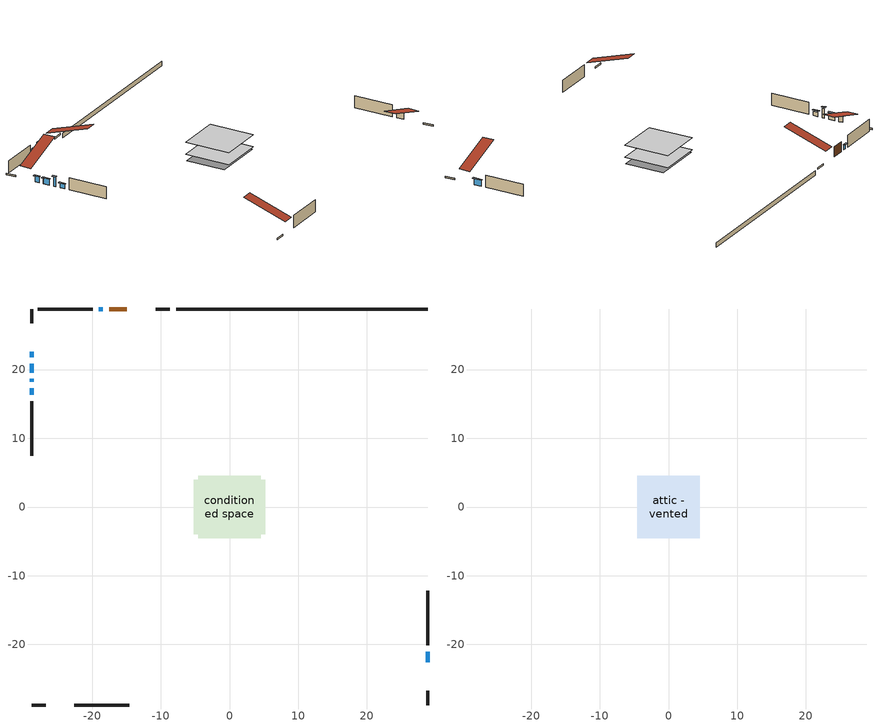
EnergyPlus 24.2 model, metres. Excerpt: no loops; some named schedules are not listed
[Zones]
conditioned space
 floor adiabatic (Floor2 construction): -4.53,-4.53 -4.53,4.53 4.53,4.53 4.53,-4.53 z0.91
 floor adiabatic (AdiabaticFloorConstruction): -4.53,-4.53 -4.53,4.53 4.53,4.53 4.53,-4.53 z0.91
 floor foundation (Slab1 construction): -5.18,-3.96 -5.18,3.96 5.18,3.96 5.18,-3.96 z0
 wall outside (RimJoist1 construction): -8.69,28.81 -10.74,28.81 / -28.81,-28.81 -26.76,-28.81 / -28.81,28.81 -28.81,26.76 / 28.81,-28.81 28.81,-26.76 z0.91:1.21
 wall outside (AdiabaticWallConstruction 1): -14.93,28.81 -17.53,28.81 z0.91:2.94
 wall outside (AdiabaticWallConstruction): -28.81,22.58 -28.81,21.77 / -28.81,20.84 -28.81,19.57 z0.91:2.05; -28.81,18.64 -28.81,18.23 z0.91:2.84; -28.81,17.3 -28.81,16.33 z0.91:1.8; 28.81,-22.58 28.81,-21.05 z0.91:2.13; -18.46,28.81 -18.99,28.81 z0.91:1.83
 wall outside (Wall1 construction): -19.92,28.81 -27.88,28.81 / -22.58,-28.81 -14.62,-28.81 / -28.81,15.41 -28.81,7.45 / 28.81,-20.12 28.81,-12.16 z0.91:3.35
 wall foundation (FoundationWall1 construction): 28.81,28.81 -7.77,28.81 z0:0.91
 window (WindowConstruction): -28.81,22.58 -28.81,21.77 z0.91:2.05
 window (WindowConstruction 1): -28.81,20.84 -28.81,19.57 z0.91:2.05
 window (WindowConstruction 2): -28.81,18.64 -28.81,18.23 z0.91:2.84
 window (WindowConstruction 3): -28.81,17.3 -28.81,16.34 z0.91:1.8
 window (WindowConstruction 4): 28.81,-22.58 28.81,-21.05 z0.91:2.13
 window (WindowConstruction 5): -18.46,28.81 -18.99,28.81 z0.91:1.82
 door (Door): -14.93,28.81 -17.53,28.81 z0.91:2.94
 ceiling adiabatic (AdiabaticFloorConstruction): 4.53,-4.53 4.53,4.53 -4.53,4.53 -4.53,-4.53 z0.91
attic - vented
 floor to conditioned space (Floor1 construction Reversed): -4.53,-4.53 -4.53,4.53 4.53,4.53 4.53,-4.53 z3.35
 roof outside (Roof1 construction): -14,28.81,3.35 -14,19.98,6.29 -11.67,19.98,6.29 -11.67,28.81,3.35; -23.51,-28.81,3.35 -23.51,-19.98,6.29 -25.83,-19.98,6.29 -25.83,-28.81,3.35; -28.81,23.51,3.35 -19.98,23.51,6.29 -19.98,25.83,6.29 -28.81,25.83,3.35; 28.81,-23.51,3.35 19.98,-23.51,6.29 19.98,-25.83,6.29 28.81,-25.83,3.35
shading: -28.81,21.57 -28.81,22.78 -29.22,22.78 -29.22,21.57 z2.25; -28.81,19.37 -28.81,21.04 -29.22,21.04 -29.22,19.37 z2.25; -28.81,18.03 -28.81,18.84 -29.22,18.84 -29.22,18.03 z3.04; -28.81,16.14 -28.81,17.5 -29.22,17.5 -29.22,16.14 z2; 28.81,-20.85 28.81,-22.78 29.22,-22.78 29.22,-20.85 z2.33; -19.19,28.81 -18.26,28.81 -18.26,29.22 -19.19,29.22 z2.03
[Building]
Building 1: Terrain=Suburbs
[Site:Location]
Muskoka_ON: Latitude {deg}=44.97; Longitude {deg}=-79.3; Time Zone {hr}=-5; Elevation {m}=282; Keep Site Location Information=Yes
[Site:GroundTemperature:Shallow]
1.23063, -0.843289, -1.00938, -0.0251953, 3.92574, 7.85827, 11.2676, 13.4273, 13.6107, 11.8542, 8.53183, 4.71994
[Site:WaterMainsTemperature]
Calculation Method=Schedule; Temperature Schedule=mains temperature schedule
[Material] Roughness=Rough; Thermal Absorptance=0.9
Name | Thickness {m} | Conductivity {W/m-K} | Density {kg/m3} | Specific Heat {J/kg-K} | Solar Absorptance | Visible Absorptance
asphalt or fiberglass shingles | 0.00635 | 0.162714 | 1121.4 | 1465.45 | 0.4 | 0.4
ceiling stud and cavity | 0.1397 | 0.0798965 | 65.682 | 1177.47 | 0.7 | 0.7
concrete 4.0 in. | 0.1016 | 1.803125 | 2242.8 | 837.4 | 0.7 | 0.7
concrete 8.0 in. | 0.2032 | 1.803125 | 2242.8 | 837.4 | 0.7 | 0.7
door material | 0.04445 | 0.188738 | 512.64 | 1214.23 | 0.7 | 0.7
exterior vertical ins | 0.074408 | 0.029427 | 32.04 | 1214.23 | 0.7 | 0.7
floor covering | 0.0127 | 9.015625 | 54.468 | 1339.84 | 0.6 | 0.6
floor covering 1 | 0.0127 | 0.0433444 | 54.468 | 1339.84 | 0.6 | 0.6
floor rigid ins; wall rigid ins | 0.512978 | 0.029427 | 32.04 | 1214.23 | 0.7 | 0.7
floor stud and cavity | 0.0889 | 0.340671 | 50.32683 | 1063.81 | 0.7 | 0.7
floor stud and cavity 1 | 0.1397 | 1.75129 | 37.0049 | 1207.88 | 0.7 | 0.7
furniture material conditioned space 1 | 0.1524 | 0.115458 | 640.8 | 1214.23 | 0.6 | 0.6
gypsum board | 0.0127 | 0.160291 | 801 | 837.4 | 0.6 | 0.6
gypsum board 1 | 0.0127 | 0.160291 | 801 | 837.4 | 0.7 | 0.7
osb sheathing 0.5 in. | 0.0127 | 0.115458 | 512.64 | 1214.23 | 0.7 | 0.7
osb sheathing 0.75 in. | 0.01905 | 0.115458 | 512.64 | 1214.23 | 0.7 | 0.7
rim joist stud and cavity | 0.0508 | 0.172285 | 50.32683 | 1063.81 | 0.6 | 0.6
wall stud and cavity | 0.1397 | 0.0929022 | 139.0536 | 1170.24 | 0.7 | 0.7
wall stud and cavity 1 | 0.0889 | 0.380278 | 52.3479 | 1209.89 | 0.7 | 0.7
wall stud and cavity 2 | 0.0889 | 0.391764 | 83.0341 | 1211.67 | 0.7 | 0.7
wood siding | 0.0254 | 0.102417 | 544.68 | 1172.36 | 0.4 | 0.4
wood siding 1; wood siding 2; wood siding 3 | 0.0254 | 0.102417 | 544.68 | 1172.36 | 0.7 | 0.7
[WindowMaterial:SimpleGlazingSystem]
Name | U-Factor {W/m2-K} | Solar Heat Gain Coefficient
WindowMaterial | 3.05249 | 0.42
WindowMaterial 1 | 2.983789 | 0.56
WindowMaterial 2 | 3.04398 | 0.46
WindowMaterial 3 | 3.02013 | 0.51
WindowMaterial 4 | 3.00537 | 0.52
WindowMaterial 5 | 3.04398 | 0.44
[Construction]
AdiabaticFloorConstruction: floor stud and cavity 1, floor rigid ins, osb sheathing 0.75 in., floor covering 1
AdiabaticWallConstruction: wood siding 2, wall rigid ins, wall stud and cavity 1, gypsum board
AdiabaticWallConstruction 1: wood siding 3, wall rigid ins, wall stud and cavity 1, gypsum board
Door: door material
Floor1 construction Reversed: gypsum board, ceiling stud and cavity
Floor2 construction: floor stud and cavity, floor covering
FoundationWall1 construction: concrete 8.0 in., gypsum board 1
furniture construction conditioned space 1: furniture material conditioned space 1
PartitionWallConstruction: gypsum board, wall stud and cavity 2, gypsum board
RimJoist1 construction: wood siding 1, rim joist stud and cavity
Roof1 construction: asphalt or fiberglass shingles
Slab1 construction: concrete 4.0 in.
Wall1 construction: wood siding, osb sheathing 0.5 in., wall stud and cavity, gypsum board
WindowConstruction: WindowMaterial
WindowConstruction 1: WindowMaterial 1
WindowConstruction 2: WindowMaterial 2
WindowConstruction 3: WindowMaterial 3
WindowConstruction 4: WindowMaterial 4
WindowConstruction 5: WindowMaterial 5
[Zone] Multiplier=1; Part of Total Floor Area=Yes
Name | Volume {m3}
attic - vented | 39.2285
conditioned space | 200.3
[Space]
Name | Zone | Volume {m3}
attic - vented 1 | attic - vented | 39.2285
conditioned space 1 | conditioned space | 200.3
[ZoneInfiltration:EffectiveLeakageArea]
infil attic - vented 1: Zone or Space=attic - vented 1; Schedule=Always On Discrete; Effective Air Leakage Area {cm2}=3340.88; Stack Coefficient=0.000204604; Wind Coefficient=9.66445e-06
[ZoneMixing]
whole house fan mix: Zone or Space=attic - vented; Schedule=Always On Continuous; Design Flow Rate Calculation Method=Flow/Zone; Design Flow Rate {m3/s}=0; Source Zone or Space=conditioned space
[SurfaceProperty:ExposedFoundationPerimeter]
Slab1: Exposed Perimeter Calculation Method=TotalExposedPerimeter; Total Exposed Perimeter {m}=36.577
[InternalMass] Zone or ZoneList=conditioned space; Space or SpaceList=conditioned space 1
Name | Construction | Surface Area {m2}
furniture mass conditioned space 1 | furniture construction conditioned space 1 | 98.5441
partition wall mass | PartitionWallConstruction | 164.23
[Lights]
interior lighting: Zone or ZoneList or Space or SpaceList=conditioned space 1; Schedule=interior lighting schedule; Design Level Calculation Method=LightingLevel; Lighting Level {W}=343.2; Return Air Fraction=0; Fraction Radiant=0.6; Fraction Visible=0.2; Fraction Replaceable=1
[People]
occupants: Zone or ZoneList or Space or SpaceList=conditioned space 1; Number of People Schedule=occupants schedule; Number of People Calculation Method=People; Number of People=3; Fraction Radiant=0.314171; Sensible Heat Fraction=0.56303; Activity Level Schedule=occupants activity schedule; Carbon Dioxide Generation Rate {m3/s-W}=0; Enable ASHRAE 55 Comfort Warnings=No; Mean Radiant Temperature Calculation Type=EnclosureAveraged
[ElectricEquipment] Zone or ZoneList or Space or SpaceList=conditioned space 1; Design Level Calculation Method=EquipmentLevel
Name | Schedule | Design Level {W} | Fraction Latent | Fraction Radiant | Fraction Lost
clothes dryer | clothes dryer schedule | 140.772 | 0.015 | 0.081 | 0.85
clothes washer | clothes washer schedule | 32.1985 | 0.03 | 0.162 | 0.7
cooking range | cooking range schedule | 215.147 | 0.08 | 0.432 | 0.2
dishwasher | dishwasher schedule | 66.8632 | 0.3 | 0.18 | 0.4
fridge | fridge schedule | 72.9452 | 0 | 0.6 | 0
mech vent bath fan 0 | mech vent bath fan 0 schedule | 50.2 | 0 | 0 | 1
mech vent house fan | mech vent house fan schedule | 0 | 0 | 0 | 1
mech vent house fan cfis | mech vent house fan cfis schedule | 0 | 0 | 0 | 0
misc plug loads | misc plug loads schedule | 494.7 | 0.045 | 0.513 | 0.1
whole house fan | Always On Discrete | 0 | 0 | 0 | 1
[OtherEquipment] Zone or ZoneList or Space or SpaceList=conditioned space 1; Design Level Calculation Method=EquipmentLevel
Name | Fuel Type | Schedule | Design Level {W} | Fraction Latent | Fraction Radiant | Fraction Lost
clothes dryer 1 | Electricity | clothes dryer schedule | 0 | 0.015 | 0.081 | 0.85
cooking range 1 | Electricity | cooking range schedule | 0 | 0.08 | 0.432 | 0.2
general water use latent | None | general water use schedule | 62.594 | 1 | 0 | 0
general water use sensible | None | general water use schedule | -61.6891 | 0 | 0.6 | 0
mech vent house fan latent load | None | Always On Discrete | 0 | 1 | 0 | 0
mech vent house fan sensible load | None | Always On Discrete | 0 | 0 | 0 | 0
water heater energy adjustment1 | Electricity | Always On Discrete | 0.01 | 0 | 0 | 1
[ZoneInfiltration:DesignFlowRate] Zone or ZoneList or Space or SpaceList=conditioned space 1; Schedule=Always On Discrete; Design Flow Rate Calculation Method=Flow/Zone; Design Flow Rate {m3/s}=0
infil flow; natural vent flow; whole house fan flow
[ZoneControl:Thermostat]
conditioned space Thermostat: Zone or ZoneList=conditioned space; Control Type Schedule=conditioned space Thermostat Schedule; Control 1=conditioned space temperature setpoint; Temperature Difference Between Cutout And Setpoint {deltaC}=0
[ZoneHVAC:Baseboard:Convective:Electric]
electric baseboard: Availability Schedule=Always On Discrete; Heating Design Capacity {W}=12411.6; Efficiency=1
[Zone equipment]
conditioned space: electric baseboard
[Foundation:Kiva]
Foundation Kiva 1: Initial Indoor Air Temperature {C}=18; Wall Height Above Grade {m}=0.910011; Wall Depth Below Slab {m}=0.2032; Custom Block Material Name 1=exterior vertical ins; Custom Block Depth 1 {m}=0.910011; Custom Block X Position 1 {m}=0.2159; Custom Block Z Position 1 {m}=0
[Foundation:Kiva:Settings]
Soil Conductivity {W/m-K}=0.849921; Soil Density {kg/m3}=1842.3; Soil Specific Heat {J/kg-K}=418.7; Ground Solar Absorptivity=0.9; Ground Thermal Absorptivity=0.9; Ground Surface Roughness {m}=0.03; Far-Field Width {m}=40; Deep-Ground Boundary Condition=ZeroFlux; Deep-Ground Depth {m}=40; Minimum Cell Dimension {m}=0.2; Maximum Cell Growth Coefficient=3; Simulation Timestep=Timestep
[Exterior:Lights]
exterior lighting: Schedule=exterior lighting schedule; Design Level {W}=75.6
[EnergyManagementSystem:GlobalVariable]
infil_program_Qfan
infil_program_Qinf
natural_vent_program_Qnv
natural_vent_program_Qwhf
[EnergyManagementSystem:Sensor]
Name | Output:Variable or Output:Meter Index Key | Output:Variable or Output:Meter
airflow_gain | infil flow | Infiltration Sensible Heat Gain Energy
airflow_gain_1 | natural vent flow | Infiltration Sensible Heat Gain Energy
airflow_gain_2 | whole house fan flow | Infiltration Sensible Heat Gain Energy
airflow_loss | infil flow | Infiltration Sensible Heat Loss Energy
airflow_loss_1 | natural vent flow | Infiltration Sensible Heat Loss Energy
airflow_loss_2 | whole house fan flow | Infiltration Sensible Heat Loss Energy
clg_load_cond |  | Cooling:EnergyTransfer:Zone:CONDITIONED SPACE
clg_sp_s; clg_sp_s_1 | cooling setpoint | Schedule Value
clothes_dryer_exhaust_0_sch_s | clothes dryer exhaust 0 schedule | Schedule Value
conditioned_space_clg_unmet_s | conditioned space | Zone Cooling Setpoint Not Met Time
conditioned_space_htg_unmet_s | conditioned space | Zone Heating Setpoint Not Met Time
cool_season | cooling season schedule | Schedule Value
fridge_tin_s | conditioned space | Zone Mean Air Temperature
htg_load_cond |  | Heating:EnergyTransfer:Zone:CONDITIONED SPACE
htg_sp_s; htg_sp_s_1 | heating setpoint | Schedule Value
ig_ee_conv | clothes dryer | Electric Equipment Convective Heating Energy
ig_ee_conv_2 | cooking range | Electric Equipment Convective Heating Energy
ig_ee_conv_4 | fridge | Electric Equipment Convective Heating Energy
ig_ee_conv_5 | misc plug loads | Electric Equipment Convective Heating Energy
ig_ee_conv_6 | whole house fan | Electric Equipment Convective Heating Energy
ig_ee_rad | clothes dryer | Electric Equipment Radiant Heating Energy
ig_ee_rad_2 | cooking range | Electric Equipment Radiant Heating Energy
ig_ee_rad_4 | fridge | Electric Equipment Radiant Heating Energy
ig_ee_rad_5 | misc plug loads | Electric Equipment Radiant Heating Energy
ig_ee_rad_6 | whole house fan | Electric Equipment Radiant Heating Energy
ig_lgt_conv | interior lighting | Lights Convective Heating Energy
ig_lgt_rad | interior lighting | Lights Radiant Heating Energy
ig_lgt_vis | interior lighting | Lights Visible Radiation Heating Energy
ig_oe_conv | clothes dryer 1 | Other Equipment Convective Heating Energy
ig_oe_conv_1 | cooking range 1 | Other Equipment Convective Heating Energy
ig_oe_conv_2 | general water use latent | Other Equipment Convective Heating Energy
ig_oe_conv_3 | general water use sensible | Other Equipment Convective Heating Energy
ig_oe_conv_4 | water heater energy adjustment1 | Other Equipment Convective Heating Energy
ig_oe_rad | clothes dryer 1 | Other Equipment Radiant Heating Energy
ig_oe_rad_1 | cooking range 1 | Other Equipment Radiant Heating Energy
ig_oe_rad_2 | general water use latent | Other Equipment Radiant Heating Energy
ig_oe_rad_3 | general water use sensible | Other Equipment Radiant Heating Energy
ig_oe_rad_4 | water heater energy adjustment1 | Other Equipment Radiant Heating Energy
ig_ppl_conv | occupants | People Convective Heating Energy
ig_ppl_rad | occupants | People Radiant Heating Energy
im_conv | furniture mass conditioned space 1 | Surface Inside Face Convection Heat Gain Energy
im_conv_1 | partition wall mass | Surface Inside Face Convection Heat Gain Energy
im_ig | furniture mass conditioned space 1 | Surface Inside Face Internal Gains Radiation Heat Gain Energy
im_ig_1 | partition wall mass | Surface Inside Face Internal Gains Radiation Heat Gain Energy
im_lgt | furniture mass conditioned space 1 | Surface Inside Face Lights Radiation Heat Gain Energy
im_lgt_1 | partition wall mass | Surface Inside Face Lights Radiation Heat Gain Energy
im_sol | furniture mass conditioned space 1 | Surface Inside Face Solar Radiation Heat Gain Energy
im_sol_1 | partition wall mass | Surface Inside Face Solar Radiation Heat Gain Energy
im_surf | furniture mass conditioned space 1 | Surface Inside Face Net Surface Thermal Radiation Heat Gain Energy
im_surf_1 | partition wall mass | Surface Inside Face Net Surface Thermal Radiation Heat Gain Energy
mech_vent_bath_fan_0_sch_s | mech vent bath fan 0 schedule | Schedule Value
mv_conv | mech vent bath fan 0 | Electric Equipment Convective Heating Energy
mv_conv_1 | mech vent house fan | Electric Equipment Convective Heating Energy
mv_conv_2 | mech vent house fan cfis | Electric Equipment Convective Heating Energy
mv_conv_3 | mech vent house fan latent load | Other Equipment Convective Heating Energy
mv_conv_4 | mech vent house fan sensible load | Other Equipment Convective Heating Energy
mv_rad | mech vent bath fan 0 | Electric Equipment Radiant Heating Energy
mv_rad_1 | mech vent house fan | Electric Equipment Radiant Heating Energy
mv_rad_2 | mech vent house fan cfis | Electric Equipment Radiant Heating Energy
mv_rad_3 | mech vent house fan latent load | Other Equipment Radiant Heating Energy
mv_rad_4 | mech vent house fan sensible load | Other Equipment Radiant Heating Energy
natural_vent_s | natural vent schedule | Schedule Value
out_pb_s |  | Site Outdoor Air Barometric Pressure
out_wt_s |  | Site Outdoor Air Humidity Ratio
site_vw_s |  | Site Wind Speed
ss_back_out | Window1 | Surface Window Shortwave from Zone Back Out Window Heat Transfer Rate
ss_back_out_1 | Window3 | Surface Window Shortwave from Zone Back Out Window Heat Transfer Rate
ss_back_out_2 | Window4 | Surface Window Shortwave from Zone Back Out Window Heat Transfer Rate
ss_back_out_3 | Window5 | Surface Window Shortwave from Zone Back Out Window Heat Transfer Rate
ss_back_out_4 | Window6 | Surface Window Shortwave from Zone Back Out Window Heat Transfer Rate
ss_back_out_5 | Window8 | Surface Window Shortwave from Zone Back Out Window Heat Transfer Rate
ss_conv | Door1 | Surface Inside Face Convection Heat Gain Energy
ss_conv_1 | Window1 | Surface Inside Face Convection Heat Gain Energy
ss_conv_2 | Window3 | Surface Inside Face Convection Heat Gain Energy
ss_conv_3 | Window4 | Surface Inside Face Convection Heat Gain Energy
ss_conv_4 | Window5 | Surface Inside Face Convection Heat Gain Energy
ss_conv_5 | Window6 | Surface Inside Face Convection Heat Gain Energy
ss_conv_6 | Window8 | Surface Inside Face Convection Heat Gain Energy
ss_ig | Door1 | Surface Inside Face Internal Gains Radiation Heat Gain Energy
ss_ig_1 | Window1 | Surface Inside Face Internal Gains Radiation Heat Gain Energy
ss_ig_2 | Window3 | Surface Inside Face Internal Gains Radiation Heat Gain Energy
ss_ig_3 | Window4 | Surface Inside Face Internal Gains Radiation Heat Gain Energy
ss_ig_4 | Window5 | Surface Inside Face Internal Gains Radiation Heat Gain Energy
ss_ig_5 | Window6 | Surface Inside Face Internal Gains Radiation Heat Gain Energy
ss_ig_6 | Window8 | Surface Inside Face Internal Gains Radiation Heat Gain Energy
ss_lgt | Door1 | Surface Inside Face Lights Radiation Heat Gain Energy
ss_sol | Door1 | Surface Inside Face Solar Radiation Heat Gain Energy
ss_surf | Door1 | Surface Inside Face Net Surface Thermal Radiation Heat Gain Energy
ss_surf_1 | Window1 | Surface Inside Face Net Surface Thermal Radiation Heat Gain Energy
ss_surf_2 | Window3 | Surface Inside Face Net Surface Thermal Radiation Heat Gain Energy
ss_surf_3 | Window4 | Surface Inside Face Net Surface Thermal Radiation Heat Gain Energy
ss_surf_4 | Window5 | Surface Inside Face Net Surface Thermal Radiation Heat Gain Energy
ss_surf_5 | Window6 | Surface Inside Face Net Surface Thermal Radiation Heat Gain Energy
ss_surf_6 | Window8 | Surface Inside Face Net Surface Thermal Radiation Heat Gain Energy
ss_trans_in | Window1 | Surface Window Transmitted Solar Radiation Rate
ss_trans_in_1 | Window3 | Surface Window Transmitted Solar Radiation Rate
ss_trans_in_2 | Window4 | Surface Window Transmitted Solar Radiation Rate
ss_trans_in_3 | Window5 | Surface Window Transmitted Solar Radiation Rate
ss_trans_in_4 | Window6 | Surface Window Transmitted Solar Radiation Rate
ss_trans_in_5 | Window8 | Surface Window Transmitted Solar Radiation Rate
ss_trans_out | Window1 | Surface Inside Face Initial Transmitted Diffuse Transmitted Out Window Solar Radiation Rate
ss_trans_out_1 | Window3 | Surface Inside Face Initial Transmitted Diffuse Transmitted Out Window Solar Radiation Rate
ss_trans_out_2 | Window4 | Surface Inside Face Initial Transmitted Diffuse Transmitted Out Window Solar Radiation Rate
ss_trans_out_3 | Window5 | Surface Inside Face Initial Transmitted Diffuse Transmitted Out Window Solar Radiation Rate
ss_trans_out_4 | Window6 | Surface Inside Face Initial Transmitted Diffuse Transmitted Out Window Solar Radiation Rate
ss_trans_out_5 | Window8 | Surface Inside Face Initial Transmitted Diffuse Transmitted Out Window Solar Radiation Rate
s_conv | Floor1 | Surface Inside Face Convection Heat Gain Energy
s_conv_1 | Floor2 | Surface Inside Face Convection Heat Gain Energy
s_conv_10 | Wall1:0 | Surface Inside Face Convection Heat Gain Energy
s_conv_11 | Wall1:180 | Surface Inside Face Convection Heat Gain Energy
s_conv_12 | Wall1:270 | Surface Inside Face Convection Heat Gain Energy
s_conv_13 | Wall1:90 | Surface Inside Face Convection Heat Gain Energy
s_conv_2 | FoundationWall1 | Surface Inside Face Convection Heat Gain Energy
s_conv_3 | inferred conditioned ceiling | Surface Inside Face Convection Heat Gain Energy
s_conv_4 | inferred conditioned floor | Surface Inside Face Convection Heat Gain Energy
s_conv_5 | RimJoist1:0 | Surface Inside Face Convection Heat Gain Energy
s_conv_6 | RimJoist1:180 | Surface Inside Face Convection Heat Gain Energy
s_conv_7 | RimJoist1:270 | Surface Inside Face Convection Heat Gain Energy
s_conv_8 | RimJoist1:90 | Surface Inside Face Convection Heat Gain Energy
s_conv_9 | Slab1 | Surface Inside Face Convection Heat Gain Energy
s_ig | Floor1 | Surface Inside Face Internal Gains Radiation Heat Gain Energy
s_ig_1 | Floor2 | Surface Inside Face Internal Gains Radiation Heat Gain Energy
s_ig_10 | Wall1:0 | Surface Inside Face Internal Gains Radiation Heat Gain Energy
s_ig_11 | Wall1:180 | Surface Inside Face Internal Gains Radiation Heat Gain Energy
s_ig_12 | Wall1:270 | Surface Inside Face Internal Gains Radiation Heat Gain Energy
s_ig_13 | Wall1:90 | Surface Inside Face Internal Gains Radiation Heat Gain Energy
s_ig_2 | FoundationWall1 | Surface Inside Face Internal Gains Radiation Heat Gain Energy
s_ig_3 | inferred conditioned ceiling | Surface Inside Face Internal Gains Radiation Heat Gain Energy
s_ig_4 | inferred conditioned floor | Surface Inside Face Internal Gains Radiation Heat Gain Energy
s_ig_5 | RimJoist1:0 | Surface Inside Face Internal Gains Radiation Heat Gain Energy
s_ig_6 | RimJoist1:180 | Surface Inside Face Internal Gains Radiation Heat Gain Energy
s_ig_7 | RimJoist1:270 | Surface Inside Face Internal Gains Radiation Heat Gain Energy
s_ig_8 | RimJoist1:90 | Surface Inside Face Internal Gains Radiation Heat Gain Energy
s_ig_9 | Slab1 | Surface Inside Face Internal Gains Radiation Heat Gain Energy
s_lgt | Floor1 | Surface Inside Face Lights Radiation Heat Gain Energy
s_lgt_1 | Floor2 | Surface Inside Face Lights Radiation Heat Gain Energy
s_lgt_10 | Wall1:0 | Surface Inside Face Lights Radiation Heat Gain Energy
s_lgt_11 | Wall1:180 | Surface Inside Face Lights Radiation Heat Gain Energy
s_lgt_12 | Wall1:270 | Surface Inside Face Lights Radiation Heat Gain Energy
s_lgt_13 | Wall1:90 | Surface Inside Face Lights Radiation Heat Gain Energy
s_lgt_2 | FoundationWall1 | Surface Inside Face Lights Radiation Heat Gain Energy
s_lgt_3 | inferred conditioned ceiling | Surface Inside Face Lights Radiation Heat Gain Energy
s_lgt_4 | inferred conditioned floor | Surface Inside Face Lights Radiation Heat Gain Energy
s_lgt_5 | RimJoist1:0 | Surface Inside Face Lights Radiation Heat Gain Energy
s_lgt_6 | RimJoist1:180 | Surface Inside Face Lights Radiation Heat Gain Energy
s_lgt_7 | RimJoist1:270 | Surface Inside Face Lights Radiation Heat Gain Energy
s_lgt_8 | RimJoist1:90 | Surface Inside Face Lights Radiation Heat Gain Energy
s_lgt_9 | Slab1 | Surface Inside Face Lights Radiation Heat Gain Energy
s_sol | Floor1 | Surface Inside Face Solar Radiation Heat Gain Energy
s_sol_1 | Floor2 | Surface Inside Face Solar Radiation Heat Gain Energy
s_sol_10 | Wall1:0 | Surface Inside Face Solar Radiation Heat Gain Energy
s_sol_11 | Wall1:180 | Surface Inside Face Solar Radiation Heat Gain Energy
s_sol_12 | Wall1:270 | Surface Inside Face Solar Radiation Heat Gain Energy
s_sol_13 | Wall1:90 | Surface Inside Face Solar Radiation Heat Gain Energy
s_sol_2 | FoundationWall1 | Surface Inside Face Solar Radiation Heat Gain Energy
s_sol_3 | inferred conditioned ceiling | Surface Inside Face Solar Radiation Heat Gain Energy
s_sol_4 | inferred conditioned floor | Surface Inside Face Solar Radiation Heat Gain Energy
s_sol_5 | RimJoist1:0 | Surface Inside Face Solar Radiation Heat Gain Energy
s_sol_6 | RimJoist1:180 | Surface Inside Face Solar Radiation Heat Gain Energy
s_sol_7 | RimJoist1:270 | Surface Inside Face Solar Radiation Heat Gain Energy
s_sol_8 | RimJoist1:90 | Surface Inside Face Solar Radiation Heat Gain Energy
s_sol_9 | Slab1 | Surface Inside Face Solar Radiation Heat Gain Energy
s_surf | Floor1 | Surface Inside Face Net Surface Thermal Radiation Heat Gain Energy
s_surf_1 | Floor2 | Surface Inside Face Net Surface Thermal Radiation Heat Gain Energy
s_surf_10 | Wall1:0 | Surface Inside Face Net Surface Thermal Radiation Heat Gain Energy
s_surf_11 | Wall1:180 | Surface Inside Face Net Surface Thermal Radiation Heat Gain Energy
s_surf_12 | Wall1:270 | Surface Inside Face Net Surface Thermal Radiation Heat Gain Energy
s_surf_13 | Wall1:90 | Surface Inside Face Net Surface Thermal Radiation Heat Gain Energy
s_surf_2 | FoundationWall1 | Surface Inside Face Net Surface Thermal Radiation Heat Gain Energy
s_surf_3 | inferred conditioned ceiling | Surface Inside Face Net Surface Thermal Radiation Heat Gain Energy
s_surf_4 | inferred conditioned floor | Surface Inside Face Net Surface Thermal Radiation Heat Gain Energy
s_surf_5 | RimJoist1:0 | Surface Inside Face Net Surface Thermal Radiation Heat Gain Energy
s_surf_6 | RimJoist1:180 | Surface Inside Face Net Surface Thermal Radiation Heat Gain Energy
s_surf_7 | RimJoist1:270 | Surface Inside Face Net Surface Thermal Radiation Heat Gain Energy
s_surf_8 | RimJoist1:90 | Surface Inside Face Net Surface Thermal Radiation Heat Gain Energy
